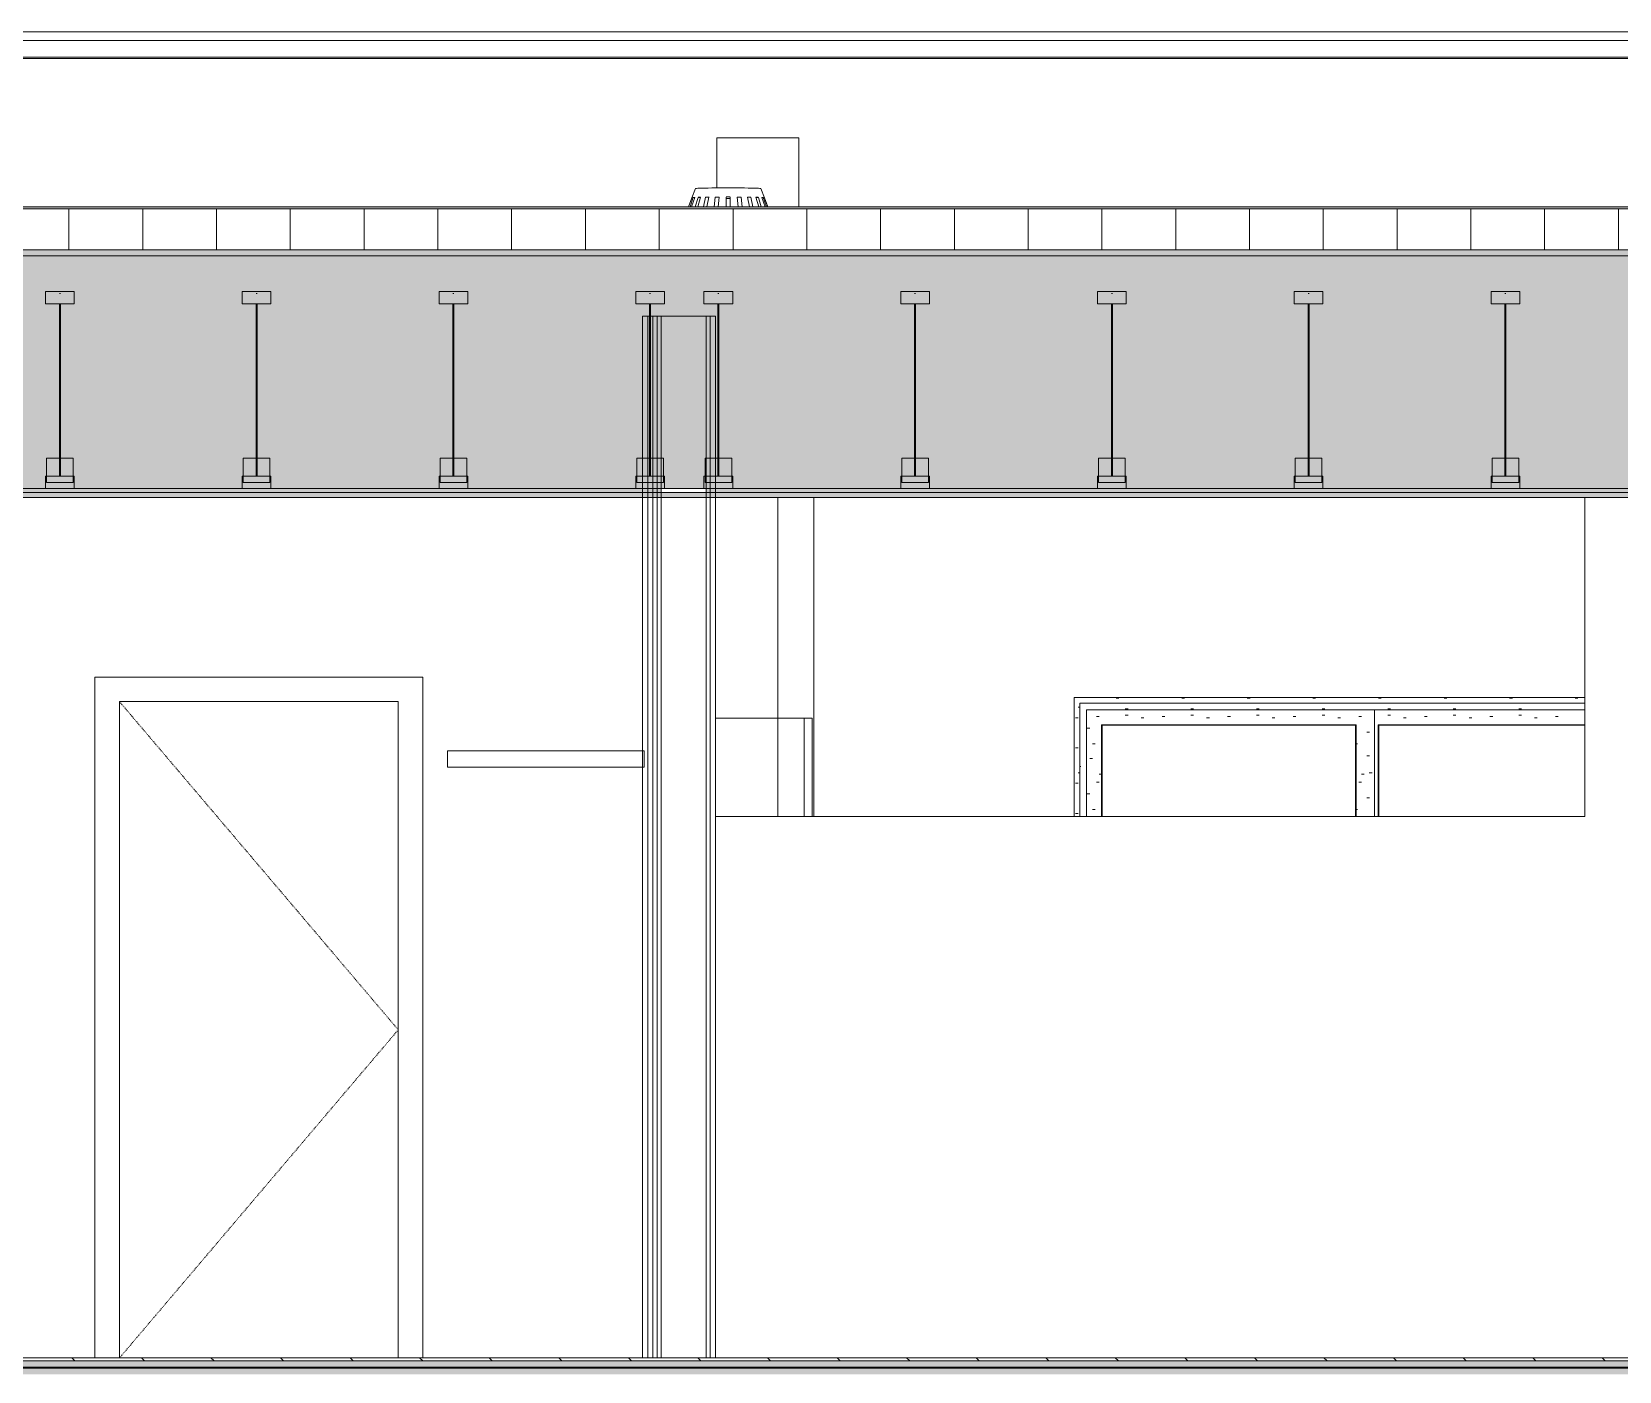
# Model space of a CAD drawing. Header units: inches. Extents: x 9661 to 16490, y -393 to 647.
# Drawn here: x 13816.6 to 14010.3, y 266.4 to 429.7 of the extents above; entities that cross this region are included whole.
import ezdxf

# ---------------------------------------------------------------- set-up
doc = ezdxf.new("R2010")
doc.units = ezdxf.units.IN
doc.header["$MEASUREMENT"] = 0
doc.linetypes.add('Dash 1_16_', pattern=[0.125, 0.0625, -0.0625])
doc.linetypes.add('Grid Line 1_2_', pattern=[0.875, 0.5, -0.125, 0.125, -0.125])
for name, color, linetype, lineweight in [('0-3', 55, 'Continuous', 9), ('0-4', 90, 'Continuous', 5), ('0-5', 213, 'Continuous', 70), ('A-DOOR-2', 253, 'Dash 1_16_', 9), ('A-DOOR-5', 55, 'Continuous', 9), ('A-DOOR-FRAM-1', 253, 'Continuous', 9), ('A-DOOR-FRAM-5', 55, 'Continuous', 9), ('A-FLOR-2', 8, 'Continuous', 5), ('A-FLOR-9', 192, 'Continuous', 9), ('A-FLOR-LEVL-1', 51, 'Grid Line 1_2_', 9), ('A-FLOR-MCUT-2', 51, 'Continuous', 9), ('A-FLOR-PATT-1', 45, 'Continuous', 9), ('A-ROOF-1', 252, 'Continuous', 13), ('A-ROOF-2', 251, 'Continuous', 5), ('A-ROOF-3', 132, 'Continuous', 9), ('A-ROOF-PATT-1', 45, 'Continuous', 9), ('A-WALL-1', 9, 'Continuous', 9), ('A-WALL-4', 250, 'Continuous', 13), ('A-WALL-5', 55, 'Continuous', 9), ('I-WALL-3', 7, 'Continuous', 9), ('M-EQPM-1', 55, 'Continuous', 9), ('Q-CASE-1', 9, 'Continuous', 9), ('Q-CASE-2', 253, 'Continuous', 9), ('S-BEAM-2', 7, 'Continuous', 9), ('S-BEAM-3', 55, 'Continuous', 9)]:
    doc.layers.add(name, color=color, linetype=linetype, lineweight=lineweight)
pattern_1 = [(0, (14217.158, 59.024), (0, 4.798), []), (315, (14217.1578, 59.024), (4.798427, 0), [6.786, -6.786]), (45, (14217.1578, 59.024), (4.798427, 0), [6.786, -6.786])]
pattern_2 = [(180, (3019.141, 267.16), (1e-15, 8), [0.33, -7.67]), (180, (3016.581, 267.32), (1e-15, 8), [0.33, -7.67]), (180, (3018.021, 269.08), (1e-15, 8), [0.33, -7.67]), (180, (3016.261, 270.36), (1e-15, 8), [0.33, -7.67]), (180, (3018.341, 270.84), (1e-15, 8), [0.33, -7.67]), (180, (3017.701, 272.76), (1e-15, 8), [0.33, -7.67]), (180, (3018.821, 274.2), (1e-15, 8), [0.33, -7.67]), (180, (3016.261, 274.04), (1e-15, 8), [0.33, -7.67]), (180, (3014.341, 274.36), (1e-15, 8), [0.33, -7.67]), (180, (3013.381, 272.44), (1e-15, 8), [0.33, -7.67]), (180, (3011.781, 272.28), (1e-15, 8), [0.33, -7.67]), (180, (3011.781, 269.4), (1e-15, 8), [0.33, -7.67]), (180, (3013.221, 268.44), (1e-15, 8), [0.33, -7.67]), (180, (3015.461, 268.92), (1e-15, 8), [0.33, -7.67]), (180, (3014.021, 270.36), (1e-15, 8), [0.33, -7.67]), (180, (3015.461, 271.8), (1e-15, 8), [0.33, -7.67]), (180, (3012.101, 267.32), (1e-15, 8), [0.33, -7.67])]

# ---------------------------------------------------------------- blocks, each defined once
blk = doc.blocks.new('OD_CW_Upper Cabinet - OD_CW_Upper Cabinet-3856839-BUILDING SECTION - NORTH_SOUTH - LOOKING WEST')
at = {"layer": 'Q-CASE-1'}
for p, q in [((2950.77, 214), (2939.96, 214)), ((2951.77, 214), (2950.77, 214)), ((2950.77, 202), (2950.77, 214)), ((2950.77, 214), (2950.77, 202)), ((2951.77, 214), (2951.77, 202))]:
    blk.add_line(p, q, dxfattribs=at)
blk = doc.blocks.new('OD_CW_Closet - OD_CW_Closet-3890322-BUILDING SECTION - NORTH_SOUTH - LOOKING WEST')
at = {"layer": 'Q-CASE-2'}
for p, q in [((2907.27, 210), (2907.27, 208)), ((2931.27, 210), (2907.27, 210)), ((2931.27, 208), (2931.27, 210)), ((2907.27, 208), (2931.27, 208))]:
    blk.add_line(p, q, dxfattribs=at)
blk = doc.blocks.new('SWING - SINGLE - FLUSH - SWING - FLUSH - 2-10 x 6-8 - PRIVACY-3983846-BUILDING SECTION - NORTH_SOUTH - LOOKING WEST')
at = {"layer": 'A-DOOR-2'}
for p in [(2867.28, 216), (2867.28, 136)]:
    blk.add_line(p, (2901.28, 176), dxfattribs=at)
at = {"layer": 'A-DOOR-FRAM-1'}
for p, q in [((2864.28, 219), (2864.28, 136)), ((2904.28, 219), (2864.28, 219)), ((2904.28, 136), (2904.28, 219)), ((2867.28, 136), (2867.28, 216)), ((2867.28, 216), (2901.28, 216)), ((2901.28, 216), (2901.28, 136))]:
    blk.add_line(p, q, dxfattribs=at)
blk = doc.blocks.new('CTR - 1st Phase - Unit Layouts_rvt-2-BUILDING SECTION - NORTH_SOUTH - LOOKING WEST')
at = {"layer": 'A-WALL-1'}
for p, q in [((2947.59, 334), (2947.59, 372.87)), ((2951.96, 372.87), (2951.96, 334)), ((3046.02, 334), (3046.02, 372.87)), ((3046.02, 334), (2939.96, 334))]:
    blk.add_line(p, q, dxfattribs=at)
at = {"layer": '0-5'}
for name in ['SWING - SINGLE - FLUSH - SWING - FLUSH - 2-10 x 6-8 - PRIVACY-3983846-BUILDING SECTION - NORTH_SOUTH - LOOKING WEST', 'OD_CW_Upper Cabinet - OD_CW_Upper Cabinet-3856839-BUILDING SECTION - NORTH_SOUTH - LOOKING WEST', 'OD_CW_Closet - OD_CW_Closet-3890322-BUILDING SECTION - NORTH_SOUTH - LOOKING WEST']:
    blk.add_blockref(name, (0, 132), dxfattribs=at)
blk = doc.blocks.new('CTR - 1st Phase - Common Walls_rvt-2-BUILDING SECTION - NORTH_SOUTH - LOOKING WEST')
at = {"layer": 'A-WALL-4'}
for p, q in [((2931.71, 268), (2931.71, 395)), ((2932.34, 268), (2932.34, 395)), ((2932.84, 268), (2932.84, 395)), ((2933.34, 268), (2933.34, 395)), ((2938.84, 268), (2938.84, 395)), ((2939.34, 268), (2939.34, 395))]:
    blk.add_line(p, q, dxfattribs=at)
at = {"layer": 'I-WALL-3'}
for p, q in [((2931.09, 395), (2931.09, 268)), ((2939.96, 395), (2931.09, 395)), ((2939.96, 268), (2939.96, 395)), ((2931.09, 268), (2939.96, 268))]:
    blk.add_line(p, q, dxfattribs=at)
blk = doc.blocks.new('TRUSS - 24_-2435176-BUILDING SECTION - NORTH_SOUTH - LOOKING WEST')
at = {"layer": 'S-BEAM-2'}
for p, q in [((3215.67, 134), (3212.17, 134)), ((3212.17, 134), (3212.17, 132.5)), ((3215.67, 132.5), (3215.67, 134)), ((3212.17, 132.5), (3215.67, 132.5)), ((3215.55, 113.68), (3212.3, 113.68)), ((3212.3, 113.68), (3212.3, 110.72)), ((3215.55, 110.72), (3215.55, 113.68)), ((3215.67, 111.5), (3212.17, 111.5)), ((3212.17, 111.5), (3212.17, 110)), ((3212.3, 110.72), (3215.55, 110.72)), ((3215.67, 110), (3215.67, 111.5)), ((3212.17, 110), (3215.67, 110))]:
    blk.add_line(p, q, dxfattribs=at)
at = {"layer": 'S-BEAM-3'}
for p, q in [((3213.86, 133.75), (3213.99, 133.75)), ((3213.86, 111.5), (3213.86, 132.5)), ((3213.99, 132.5), (3213.99, 111.5))]:
    blk.add_line(p, q, dxfattribs=at)
blk = doc.blocks.new('TRUSS - 24_-2436800-BUILDING SECTION - NORTH_SOUTH - LOOKING WEST')
at = {"layer": 'S-BEAM-2'}
for p, q in [((2933.75, 398), (2930.25, 398)), ((2930.25, 398), (2930.25, 396.5)), ((2933.75, 396.5), (2933.75, 398)), ((2930.25, 396.5), (2933.75, 396.5)), ((2933.62, 377.68), (2930.37, 377.68)), ((2930.37, 377.68), (2930.37, 374.72)), ((2933.62, 374.72), (2933.62, 377.68)), ((2933.75, 375.5), (2930.25, 375.5)), ((2930.25, 375.5), (2930.25, 374)), ((2930.25, 374), (2933.75, 374)), ((2930.37, 374.72), (2933.62, 374.72)), ((2933.75, 374), (2933.75, 375.5))]:
    blk.add_line(p, q, dxfattribs=at)
at = {"layer": 'S-BEAM-3'}
for p, q in [((2931.94, 397.75), (2932.06, 397.75)), ((2931.94, 375.5), (2931.94, 396.5)), ((2932.06, 396.5), (2932.06, 375.5))]:
    blk.add_line(p, q, dxfattribs=at)
blk = doc.blocks.new('CTR - 1st Phase - Structure_rvt-2-BUILDING SECTION - NORTH_SOUTH - LOOKING WEST')
at = {"layer": '0-3'}
for name, p in [('TRUSS - 24_-2435176-BUILDING SECTION - NORTH_SOUTH - LOOKING WEST', (-353.92, 264)), ('TRUSS - 24_-2435176-BUILDING SECTION - NORTH_SOUTH - LOOKING WEST', (-329.92, 264)), ('TRUSS - 24_-2435176-BUILDING SECTION - NORTH_SOUTH - LOOKING WEST', (-305.92, 264)), ('TRUSS - 24_-2436800-BUILDING SECTION - NORTH_SOUTH - LOOKING WEST', (0, 0)), ('TRUSS - 24_-2435176-BUILDING SECTION - NORTH_SOUTH - LOOKING WEST', (-273.6, 264)), ('TRUSS - 24_-2435176-BUILDING SECTION - NORTH_SOUTH - LOOKING WEST', (-249.6, 264)), ('TRUSS - 24_-2435176-BUILDING SECTION - NORTH_SOUTH - LOOKING WEST', (-225.6, 264)), ('TRUSS - 24_-2435176-BUILDING SECTION - NORTH_SOUTH - LOOKING WEST', (-201.6, 264)), ('TRUSS - 24_-2435176-BUILDING SECTION - NORTH_SOUTH - LOOKING WEST', (-177.6, 264))]:
    blk.add_blockref(name, p, dxfattribs=at)
blk = doc.blocks.new('Basic Wall _ EXT - FIBER CEMENT - SMALL - ___-2145937-BUILDING SECTION - NORTH_SOUTH - LOOKING WEST')
at = {"layer": 'A-WALL-5'}
for p, q in [((3867.29, 429.66), (2061.36, 429.66)), ((2076.8, 428.6), (3851.85, 428.6)), ((2077.21, 426.42), (3851.44, 426.42)), ((2077.53, 426.57), (3851.11, 426.57))]:
    blk.add_line(p, q, dxfattribs=at)
blk = doc.blocks.new('Door-Sliding-Marvin-2_Panel_Patio_Door-Essential - MARVIN ESSENTIAL SLIDING - 6_-0_X6_-10_ - 3RD FLOOR-3344873-BUILDING SECTION - NORTH_SOUTH - LOOKING WEST')
at = {"layer": 'A-DOOR-5'}
h = blk.add_hatch(dxfattribs=at)
h.set_pattern_fill('FP_50', color=256, style=0, pattern_type=2)
h.set_pattern_definition(pattern_2)
h.paths.add_polyline_path([(3018.68, 334), (3020.34, 334), (3020.32, 347), (2985.21, 347), (2985.22, 334), (2987.05, 334), (2987.05, 345.19), (3018.12, 345.19), (3018.12, 334)], flags=0)
h = blk.add_hatch(dxfattribs=at)
h.set_pattern_fill('FP_50', color=256, style=0, pattern_type=2)
h.set_pattern_definition(pattern_2)
h.paths.add_polyline_path([(3020.8, 334), (3020.8, 345.19), (3046.02, 345.19), (3046.02, 347), (3020.34, 347), (3020.34, 334)], flags=0)
h = blk.add_hatch(dxfattribs=at)
h.set_pattern_fill('FP_51', color=256, style=0, pattern_type=2)
h.set_pattern_definition([(180, (3003.501, 267.16), (1e-15, 8), [0.233, -5.424]), (180, (3001.69, 267.32), (1e-15, 8), [0.233, -5.424]), (180, (3002.709, 269.08), (1e-15, 8), [0.233, -5.424]), (180, (3001.464, 270.36), (1e-15, 8), [0.233, -5.424]), (180, (3002.935, 270.84), (1e-15, 8), [0.233, -5.424]), (180, (3002.482, 272.76), (1e-15, 8), [0.233, -5.424]), (180, (3003.274, 274.2), (1e-15, 8), [0.233, -5.424]), (180, (3001.464, 274.04), (1e-15, 8), [0.233, -5.424]), (180, (3000.106, 274.36), (-1e-15, 8), [0.233, -5.424]), (180, (2999.428, 272.44), (-1e-15, 8), [0.233, -5.424]), (180, (2998.296, 272.28), (-1e-15, 8), [0.233, -5.424]), (180, (2998.296, 269.4), (-1e-15, 8), [0.233, -5.424]), (180, (2999.315, 268.44), (-1e-15, 8), [0.233, -5.424]), (180, (3000.898, 268.92), (-1e-15, 8), [0.233, -5.424]), (180, (2999.88, 270.36), (-1e-15, 8), [0.233, -5.424]), (180, (3000.898, 271.8), (-1e-15, 8), [0.233, -5.424]), (180, (2998.523, 267.32), (-1e-15, 8), [0.233, -5.424])])
h.paths.add_polyline_path([(2987.05, 334), (2987.12, 334), (2987.12, 345.12), (2987.05, 345.19), (2987.05, 335.54)], flags=0)
h = blk.add_hatch(dxfattribs=at)
h.set_pattern_fill('FP_52', color=256, style=0, pattern_type=2)
h.set_pattern_definition([(180, (3018.094, 267.16), (1e-15, 8), [0.233, -5.424]), (180, (3016.284, 267.32), (1e-15, 8), [0.233, -5.424]), (180, (3017.302, 269.08), (1e-15, 8), [0.233, -5.424]), (180, (3016.058, 270.36), (1e-15, 8), [0.233, -5.424]), (180, (3017.529, 270.84), (1e-15, 8), [0.233, -5.424]), (180, (3017.076, 272.76), (1e-15, 8), [0.233, -5.424]), (180, (3017.868, 274.2), (1e-15, 8), [0.233, -5.424]), (180, (3016.058, 274.04), (1e-15, 8), [0.233, -5.424]), (180, (3014.7, 274.36), (1e-15, 8), [0.233, -5.424]), (180, (3014.021, 272.44), (1e-15, 8), [0.233, -5.424]), (180, (3012.89, 272.28), (1e-15, 8), [0.233, -5.424]), (180, (3012.89, 269.4), (1e-15, 8), [0.233, -5.424]), (180, (3013.908, 268.44), (1e-15, 8), [0.233, -5.424]), (180, (3015.492, 268.92), (1e-15, 8), [0.233, -5.424]), (180, (3014.474, 270.36), (1e-15, 8), [0.233, -5.424]), (180, (3015.492, 271.8), (1e-15, 8), [0.233, -5.424]), (180, (3013.116, 267.32), (1e-15, 8), [0.233, -5.424])])
h.paths.add_polyline_path([(3018.12, 334), (3018.12, 345.19), (3018.05, 345.12), (3018.05, 334)], flags=0)
h = blk.add_hatch(dxfattribs=at)
h.set_pattern_fill('FP_49', color=256, style=0, pattern_type=2)
h.set_pattern_definition([(180, (3020.376, 267.16), (-1e-15, 8), [0.233, -5.424]), (180, (3018.565, 267.32), (-1e-15, 8), [0.233, -5.424]), (180, (3019.584, 269.08), (1e-15, 8), [0.233, -5.424]), (180, (3018.339, 270.36), (-1e-15, 8), [0.233, -5.424]), (180, (3019.81, 270.84), (-1e-15, 8), [0.233, -5.424]), (180, (3019.357, 272.76), (-1e-15, 8), [0.233, -5.424]), (180, (3020.149, 274.2), (-1e-15, 8), [0.233, -5.424]), (180, (3018.339, 274.04), (-1e-15, 8), [0.233, -5.424]), (180, (3016.981, 274.36), (-1e-15, 8), [0.233, -5.424]), (180, (3016.303, 272.44), (-1e-15, 8), [0.233, -5.424]), (180, (3015.171, 272.28), (-1e-15, 8), [0.233, -5.424]), (180, (3015.171, 269.4), (-1e-15, 8), [0.233, -5.424]), (180, (3016.19, 268.44), (-1e-15, 8), [0.233, -5.424]), (180, (3017.773, 268.92), (-1e-15, 8), [0.233, -5.424]), (180, (3016.755, 270.36), (-1e-15, 8), [0.233, -5.424]), (180, (3017.773, 271.8), (1e-15, 8), [0.233, -5.424]), (180, (3015.398, 267.32), (-1e-15, 8), [0.233, -5.424])])
h.paths.add_polyline_path([(3020.8, 334), (3020.87, 334), (3020.87, 345.12), (3020.8, 345.19), (3020.8, 335.54)], flags=0)
at = {"layer": 'A-DOOR-FRAM-5'}
h = blk.add_hatch(dxfattribs=at)
h.set_pattern_fill('FP_50', color=256, style=0, pattern_type=2)
h.set_pattern_definition(pattern_2)
h.paths.add_polyline_path([(2984.4, 334), (2984.4, 347.81), (3046.02, 347.81), (3046.02, 348.5), (2983.71, 348.5), (2983.71, 334), (2984.28, 334)], flags=0)
h = blk.add_hatch(dxfattribs=at)
h.set_pattern_fill('FP_48', color=256, style=0, pattern_type=2)
h.set_pattern_definition([(180, (3019.141, 307.91), (1e-15, 8), [0.33, -7.67]), (180, (3016.581, 308.07), (1e-15, 8), [0.33, -7.67]), (180, (3018.021, 309.83), (1e-15, 8), [0.33, -7.67]), (180, (3016.261, 311.11), (1e-15, 8), [0.33, -7.67]), (180, (3018.341, 311.59), (1e-15, 8), [0.33, -7.67]), (180, (3017.701, 313.51), (1e-15, 8), [0.33, -7.67]), (180, (3018.821, 314.95), (1e-15, 8), [0.33, -7.67]), (180, (3016.261, 314.79), (1e-15, 8), [0.33, -7.67]), (180, (3014.341, 315.11), (1e-15, 8), [0.33, -7.67]), (180, (3013.381, 313.19), (1e-15, 8), [0.33, -7.67]), (180, (3011.781, 313.03), (1e-15, 8), [0.33, -7.67]), (180, (3011.781, 310.15), (1e-15, 8), [0.33, -7.67]), (180, (3013.221, 309.19), (1e-15, 8), [0.33, -7.67]), (180, (3015.461, 309.67), (1e-15, 8), [0.33, -7.67]), (180, (3014.021, 311.11), (1e-15, 8), [0.33, -7.67]), (180, (3015.461, 312.55), (1e-15, 8), [0.33, -7.67]), (180, (3012.101, 308.07), (1e-15, 8), [0.33, -7.67])])
h.paths.add_polyline_path([(2985.21, 334), (2985.24, 347), (3046.02, 347), (3046.02, 347.81), (2984.4, 347.81), (2984.4, 334), (2984.84, 334)], flags=0)
at = {"layer": 'A-DOOR-5'}
for p, q in [((3020.34, 334), (3020.34, 347)), ((2987.12, 345.12), (2987.05, 345.19)), ((2987.05, 345.19), (2987.05, 334)), ((3018.12, 345.19), (2987.05, 345.19)), ((2987.12, 334), (2987.12, 345.12)), ((2987.12, 345.12), (3018.05, 345.12)), ((3018.05, 345.12), (3018.12, 345.19)), ((3018.05, 345.12), (3018.05, 334)), ((3018.12, 345.19), (3018.12, 334)), ((3020.8, 345.19), (3020.87, 345.12)), ((3020.8, 345.19), (3020.8, 334)), ((3046.02, 345.19), (3020.8, 345.19)), ((3046.02, 345.12), (3020.87, 345.12)), ((3020.87, 345.12), (3020.87, 334))]:
    blk.add_line(p, q, dxfattribs=at)
at = {"layer": 'A-DOOR-FRAM-5'}
for p, q in [((3046.02, 348.5), (2983.71, 348.5)), ((2983.71, 348.5), (2983.71, 334)), ((2984.4, 334), (2984.4, 347.81)), ((2984.4, 347.81), (3046.02, 347.81)), ((2985.21, 334), (2985.21, 347)), ((2985.21, 347), (3046.02, 347))]:
    blk.add_line(p, q, dxfattribs=at)
blk = doc.blocks.new('22142613 - Roof Drains - Type A - 15_ Strainer - 8_ Drain-2082947-BUILDING SECTION - NORTH_SOUTH - LOOKING WEST')
at = {"layer": 'M-EQPM-1'}
for p, q in [((3557.17, 410.55), (3556.75, 409.43)), ((3565.6, 409.43), (3565.17, 410.55)), ((3556.76, 409.44), (3556.34, 408.34)), ((3556.34, 408.34), (3556.75, 409.43)), ((3556.52, 408.34), (3556.92, 409.45)), ((3557.09, 409.46), (3556.68, 408.34)), ((3556.92, 409.45), (3557.09, 409.45)), ((3557.15, 408.34), (3557.5, 409.48)), ((3557.8, 409.49), (3557.45, 408.34)), ((3557.5, 409.48), (3557.8, 409.48)), ((3558.16, 408.34), (3558.42, 409.5)), ((3558.42, 409.5), (3558.84, 409.49)), ((3558.83, 409.51), (3558.57, 408.34)), ((3559.46, 408.34), (3559.6, 409.51)), ((3559.6, 409.51), (3560.07, 409.48)), ((3560.08, 409.52), (3559.94, 408.34)), ((3560.92, 408.34), (3560.92, 409.52)), ((3561.42, 409.52), (3561.42, 408.34)), ((3562.41, 408.34), (3562.27, 409.52)), ((3562.27, 409.48), (3562.75, 409.51)), ((3562.75, 409.51), (3562.89, 408.34)), ((3563.78, 408.34), (3563.51, 409.51)), ((3563.51, 409.49), (3563.92, 409.5)), ((3563.92, 409.5), (3564.19, 408.34)), ((3564.9, 408.34), (3564.54, 409.49)), ((3564.54, 409.48), (3564.85, 409.48)), ((3564.85, 409.48), (3565.2, 408.34)), ((3565.67, 408.34), (3565.26, 409.46)), ((3565.26, 409.45), (3565.43, 409.45)), ((3565.43, 409.45), (3565.83, 408.34)), ((3566, 408.34), (3565.58, 409.44)), ((3565.6, 409.43), (3566.01, 408.34))]:
    blk.add_line(p, q, dxfattribs=at)
for centre, major_axis, start_param, end_param in [((3561.17, 410.55), (4, 0), 0, 3.141593), ((3561.17, 409.43), (4.43, 0), 3.060354, 3.100973), ((3561.17, 409.43), (4.43, 0), 3.141593, 3.173424), ((3561.17, 409.43), (4.43, 0), 3.133754, 3.141593), ((3561.17, 409.43), (4.43, 0), 2.747406, 2.860472), ((3561.17, 409.43), (4.43, 0), 2.43676, 2.549818), ((3561.17, 409.43), (4.43, 0), 2.128072, 2.241119), ((3561.17, 409.43), (4.43, 0), 1.820803, 1.933842), ((3561.17, 409.43), (4.43, 0), 1.514279, 1.627314), ((3561.17, 409.43), (4.43, 0), 4.655871, 4.768907), ((3561.17, 409.43), (4.43, 0), 1.207751, 1.32079), ((3561.17, 409.43), (4.43, 0), 0.900473, 1.013521), ((3561.17, 409.43), (4.43, 0), 0.591774, 0.704832), ((3561.17, 409.43), (4.43, 0), 0.28112, 0.394187), ((3561.17, 409.43), (4.43, 0), 0.040619, 0.081239), ((3561.17, 409.43), (4.43, 0), 6.251354, 6.283185), ((3561.17, 409.43), (4.43, 0), 0, 0.007838)]:
    blk.add_ellipse(centre, major_axis=major_axis, ratio=0.020571, start_param=start_param, end_param=end_param, dxfattribs=at)

msp = doc.modelspace()

# ---------------------------------------------------------------- hatches: boundary and pattern name
at = {"layer": 'A-FLOR-2'}
h = msp.add_hatch(color=256, dxfattribs=at)
h.paths.add_polyline_path([(14814.1725, 266.75), (14818.0255, 266.75), (14818.0255, 266.875), (13601.8005, 266.875), (13601.8005, 266.75), (14811.9005, 266.75)], flags=0)
h.paths.add_polyline_path([(13036.2255, 266.75), (13478.4255, 266.75), (13478.4255, 266.875), (13036.2255, 266.875)], flags=0)
at = {"layer": 'A-FLOR-PATT-1'}
h = msp.add_hatch(dxfattribs=at)
h.set_pattern_fill('FP_39', color=256, style=0, pattern_type=2)
h.set_pattern_definition([(0, (14217.1578, 59.024), (15.36, 3.84), [1.267, -10.253, 1.267, -10.253, -61.44]), (0, (14217.1578, 59.024), (15.36, 3.84), [-23.04, 1.267, -21.773, 1.267, -10.253, -26.88]), (0, (14217.1578, 59.024), (15.36, 3.84), [-57.6, 1.267, -6.413, 1.267, -17.933]), (120, (14222.9178, 60.944), (-11.005538, 11.38215), [1.267, -10.253, 1.267, -10.253, -61.44]), (120, (14222.9178, 60.944), (-11.005538, 11.38215), [-23.04, 1.267, -21.773, 1.267, -10.253, -26.88]), (120, (14222.9178, 60.944), (-11.005538, 11.38215), [-57.6, 1.267, -6.413, 1.267, -17.933]), (240, (14224.8378, 68.624), (-4.354462, -15.22215), [1.267, -10.253, 1.267, -10.253, -61.44]), (240, (14224.8378, 68.624), (-4.354462, -15.22215), [-23.04, 1.267, -21.773, 1.267, -10.253, -26.88]), (240, (14224.8378, 68.624), (-4.354462, -15.22215), [-57.6, 1.267, -6.413, 1.267, -17.933])])
h.paths.add_polyline_path([(13036.2255, 266.875), (13478.4255, 266.875), (13478.4255, 267.625), (13036.2255, 267.625)], flags=0)
h.paths.add_polyline_path([(14818.0255, 266.875), (14818.0255, 267), (14815.9005, 267.0011), (14815.8693, 267), (14811.9005, 267.0031), (14811.9005, 267.625), (13601.8005, 267.625), (13601.8005, 266.875), (14817.9941, 266.875)], flags=0)
h = msp.add_hatch(dxfattribs=at)
h.set_pattern_fill('FP_38', color=256, style=0, pattern_type=2)
h.set_pattern_definition([(135, (14217.158, 59.024), (-4.24264, -4.24264), [])])
h.paths.add_polyline_path([(13036.8505, 267.625), (13478.4255, 267.625), (13478.4255, 268), (13036.8505, 268)], flags=0)
h.paths.add_polyline_path([(14797.414, 267.625), (14811.9005, 267.625), (14811.9005, 268), (13601.8005, 268), (13601.8005, 267.625), (14789.0347, 267.625)], flags=0)
h = msp.add_hatch(dxfattribs=at)
h.set_pattern_fill('FP_40', color=256, style=0, pattern_type=2)
h.set_pattern_definition(pattern_1)
h.paths.add_polyline_path([(13716.4907, 266), (14818.0255, 266), (14818.0255, 266.75), (13601.8005, 266.75), (13601.8005, 266), (13708.732, 266)], flags=0)
h.paths.add_polyline_path([(13036.8505, 266), (13478.4255, 266), (13478.4255, 266.75), (13036.2255, 266.75), (13036.2255, 266)], flags=0)
at = {"layer": 'A-ROOF-1'}
h = msp.add_hatch(color=256, dxfattribs=at)
h.paths.add_polyline_path([(13307.0451, 408.0883), (13478.4255, 408.0883), (13478.4255, 408.3384), (13036.8505, 408.3384), (13036.8505, 408.0883), (13305.9075, 408.0883)], flags=0)
h.paths.add_polyline_path([(14541.236, 408.0883), (14811.9005, 408.0883), (14811.9005, 408.3384), (13601.8005, 408.3384), (13601.8005, 408.0883), (14529.278, 408.0883)], flags=0)
at = {"layer": 'A-ROOF-2'}
h = msp.add_hatch(color=256, dxfattribs=at)
h.paths.add_polyline_path([(13036.4327, 373.5), (13320.9255, 373.5), (13320.9255, 374), (13036.2255, 374), (13036.2255, 373.5), (13036.3726, 373.5)], flags=0)
h.paths.add_polyline_path([(14811.9005, 373.5), (14812.5255, 373.5), (14812.5255, 374), (14302.088, 374), (14302.088, 373.5), (14797.414, 373.5)], flags=0)
h.paths.add_polyline_path([(13324.4255, 373.5), (13403.9255, 373.5), (13403.9255, 374), (13324.4255, 374), (13324.4255, 373.8256)], flags=0)
h.paths.add_polyline_path([(14296.588, 373.5), (14296.588, 374), (14100.1755, 374), (14100.1755, 373.5), (14294.659, 373.5)], flags=0)
h.paths.add_polyline_path([(13407.4255, 373.5), (13478.4255, 373.5), (13478.4255, 374), (13407.4255, 374), (13407.4255, 373.9196)], flags=0)
h.paths.add_polyline_path([(14094.6755, 373.5), (14094.6755, 374), (13898.888, 374), (13898.888, 373.5), (14093.557, 373.5)], flags=0)
h.paths.add_polyline_path([(13601.8005, 373.5), (13893.388, 373.5), (13893.388, 374), (13601.8005, 374)], flags=0)
at = {"layer": 'A-ROOF-PATT-1'}
h = msp.add_hatch(dxfattribs=at)
h.set_pattern_fill('FP_43', color=256, style=0, pattern_type=2)
h.set_pattern_definition([(0, (14217.158, 59.024), (0, 9), []), (90, (14217.158, 59.024), (-9, 6e-16), [])])
h.paths.add_polyline_path([(13335.2349, 403.0873), (13478.4255, 403.0873), (13478.4255, 408.0883), (13036.2255, 408.0883), (13036.2255, 403.0873), (13331.0452, 403.0873)], flags=0)
h.paths.add_polyline_path([(13905.0239, 403.0873), (14812.5255, 403.0873), (14812.5255, 408.0883), (13601.8005, 408.0883), (13601.8005, 403.0873), (13900.8342, 403.0873)], flags=0)
h = msp.add_hatch(dxfattribs=at)
h.set_pattern_fill('FP_40', color=256, style=0, pattern_type=2)
h.set_pattern_definition(pattern_1)
h.paths.add_polyline_path([(13289.149, 402.3371), (13478.4255, 402.3371), (13478.4255, 403.0873), (13036.2255, 403.0873), (13036.2255, 402.3371), (13280.7697, 402.3371)], flags=0)
h.paths.add_polyline_path([(14516.7091, 402.3371), (14812.5255, 402.3371), (14812.5255, 403.0873), (13601.8005, 403.0873), (13601.8005, 402.3371), (14512.5195, 402.3371)], flags=0)
h = msp.add_hatch(dxfattribs=at)
h.set_pattern_fill('FP_37', color=256, style=0, pattern_type=2)
h.set_pattern_definition([(161.57, (14217.6378, 59.504), (-3.8399538, -1.54e-05), [0, -27.322, 3.034, 0]), (18.43, (14216.6778, 59.504), (-3.8399538, 1.54e-05), [0, -27.322, 3.034, 0]), (108.43, (14217.6378, 59.504), (1.919622, -9.6005246), [9.106, -21.25]), (71.57, (14216.6778, 59.504), (1.919622, 9.6005246), [9.106, -21.25])])
h.paths.add_polyline_path([(13036.2255, 374), (13478.4255, 374), (13478.4255, 402.3371), (13036.2255, 402.3371), (13036.2255, 383.4046)], flags=0)
h.paths.add_polyline_path([(14812.5255, 374), (14812.5255, 402.3371), (13601.8005, 402.3371), (13601.8005, 374), (14797.414, 374)], flags=0)
h = msp.add_hatch(dxfattribs=at)
h.set_pattern_fill('FP_41', color=256, style=0, pattern_type=2)
h.set_pattern_definition([(0, (14217.158, 59.024), (30.72, 7.68), [1.267, -21.773, 1.267, -21.773, -122.88]), (0, (14217.158, 59.024), (30.72, 7.68), [-46.08, 1.267, -44.813, 1.267, -21.773, -53.76]), (0, (14217.158, 59.024), (30.72, 7.68), [-115.2, 1.267, -14.093, 1.267, -37.133]), (120, (14228.678, 62.864), (-22.011075, 22.7643), [1.267, -21.773, 1.267, -21.773, -122.88]), (120, (14228.678, 62.864), (-22.011075, 22.7643), [-46.08, 1.267, -44.813, 1.267, -21.773, -53.76]), (120, (14228.678, 62.864), (-22.011075, 22.7643), [-115.2, 1.267, -14.093, 1.267, -37.133]), (240, (14232.518, 78.224), (-8.708925, -30.4443), [1.267, -21.773, 1.267, -21.773, -122.88]), (240, (14232.518, 78.224), (-8.708925, -30.4443), [-46.08, 1.267, -44.813, 1.267, -21.773, -53.76]), (240, (14232.518, 78.224), (-8.708925, -30.4443), [-115.2, 1.267, -14.093, 1.267, -37.133])])
h.paths.add_polyline_path([(13478.4255, 372.875), (13478.4255, 373.5), (13407.4255, 373.5), (13407.4255, 372.875), (13477.6821, 372.875)], flags=0)
h.paths.add_polyline_path([(13320.3005, 372.875), (13320.9255, 372.875), (13320.9255, 373.5), (13036.8505, 373.5), (13036.8505, 372.875), (13314.2867, 372.875)], flags=0)
h.paths.add_polyline_path([(14680.1045, 372.875), (14811.9005, 372.875), (14811.9005, 373.5), (13601.8005, 373.5), (13601.8005, 372.875), (14663.346, 372.875)], flags=0)
h.paths.add_polyline_path([(13324.4255, 372.875), (13403.9255, 372.875), (13403.9255, 373.5), (13324.4255, 373.5), (13324.4255, 373.093)], flags=0)

# ---------------------------------------------------------------- linework, layer by layer
at = {"layer": 'A-FLOR-9'}
msp.add_line((14811.9005, 268), (13601.8005, 268), dxfattribs=at)
at = {"layer": 'A-FLOR-LEVL-1'}
msp.add_line((12791.0002, 268), (15128.0162, 268), dxfattribs=at)
at = {"layer": 'A-FLOR-MCUT-2'}
for p, q in [((14811.9005, 267.625), (13601.8005, 267.625)), ((14818.0255, 266.875), (13601.8005, 266.875)), ((14818.0255, 266.75), (13601.8005, 266.75))]:
    msp.add_line(p, q, dxfattribs=at)
at = {"layer": 'A-ROOF-3'}
for p, q in [((14811.9005, 408.3384), (13601.8005, 408.3384)), ((14812.5255, 408.0883), (13601.8005, 408.0883)), ((14812.5255, 403.0873), (13601.8005, 403.0873)), ((14812.5255, 402.3371), (13601.8005, 402.3371)), ((13601.8005, 374), (14812.5255, 374)), ((13601.8005, 373.5), (14812.5255, 373.5)), ((13601.8005, 372.875), (14811.9005, 372.875))]:
    msp.add_line(p, q, dxfattribs=at)
at = {"layer": 'A-WALL-5'}
for p, q in [((13900.1755, 410.6219), (13900.1755, 416.7266)), ((13900.1755, 416.7266), (13910.1755, 416.7266)), ((13910.1755, 416.7266), (13910.1755, 408.3384)), ((13943.763, 334), (13943.763, 348.5)), ((13943.763, 348.5), (14006.0755, 348.5))]:
    msp.add_line(p, q, dxfattribs=at)

# ---------------------------------------------------------------- block references
at = {"layer": '0-4'}
for name in ['CTR - 1st Phase - Structure_rvt-2-BUILDING SECTION - NORTH_SOUTH - LOOKING WEST', 'CTR - 1st Phase - Common Walls_rvt-2-BUILDING SECTION - NORTH_SOUTH - LOOKING WEST', 'CTR - 1st Phase - Unit Layouts_rvt-2-BUILDING SECTION - NORTH_SOUTH - LOOKING WEST']:
    msp.add_blockref(name, (10960.0518, 0), dxfattribs=at)
at = {"layer": 'A-DOOR-5'}
msp.add_blockref('Door-Sliding-Marvin-2_Panel_Patio_Door-Essential - MARVIN ESSENTIAL SLIDING - 6_-0_X6_-10_ - 3RD FLOOR-3344873-BUILDING SECTION - NORTH_SOUTH - LOOKING WEST', (10960.0518, 0), dxfattribs=at)
at = {"layer": 'A-WALL-5'}
msp.add_blockref('Basic Wall _ EXT - FIBER CEMENT - SMALL - ___-2145937-BUILDING SECTION - NORTH_SOUTH - LOOKING WEST', (10960.0518, 0), dxfattribs=at)
at = {"layer": 'M-EQPM-1'}
msp.add_blockref('22142613 - Roof Drains - Type A - 15_ Strainer - 8_ Drain-2082947-BUILDING SECTION - NORTH_SOUTH - LOOKING WEST', (10340.4018, 0), dxfattribs=at)

doc.saveas('drawing.dxf')
